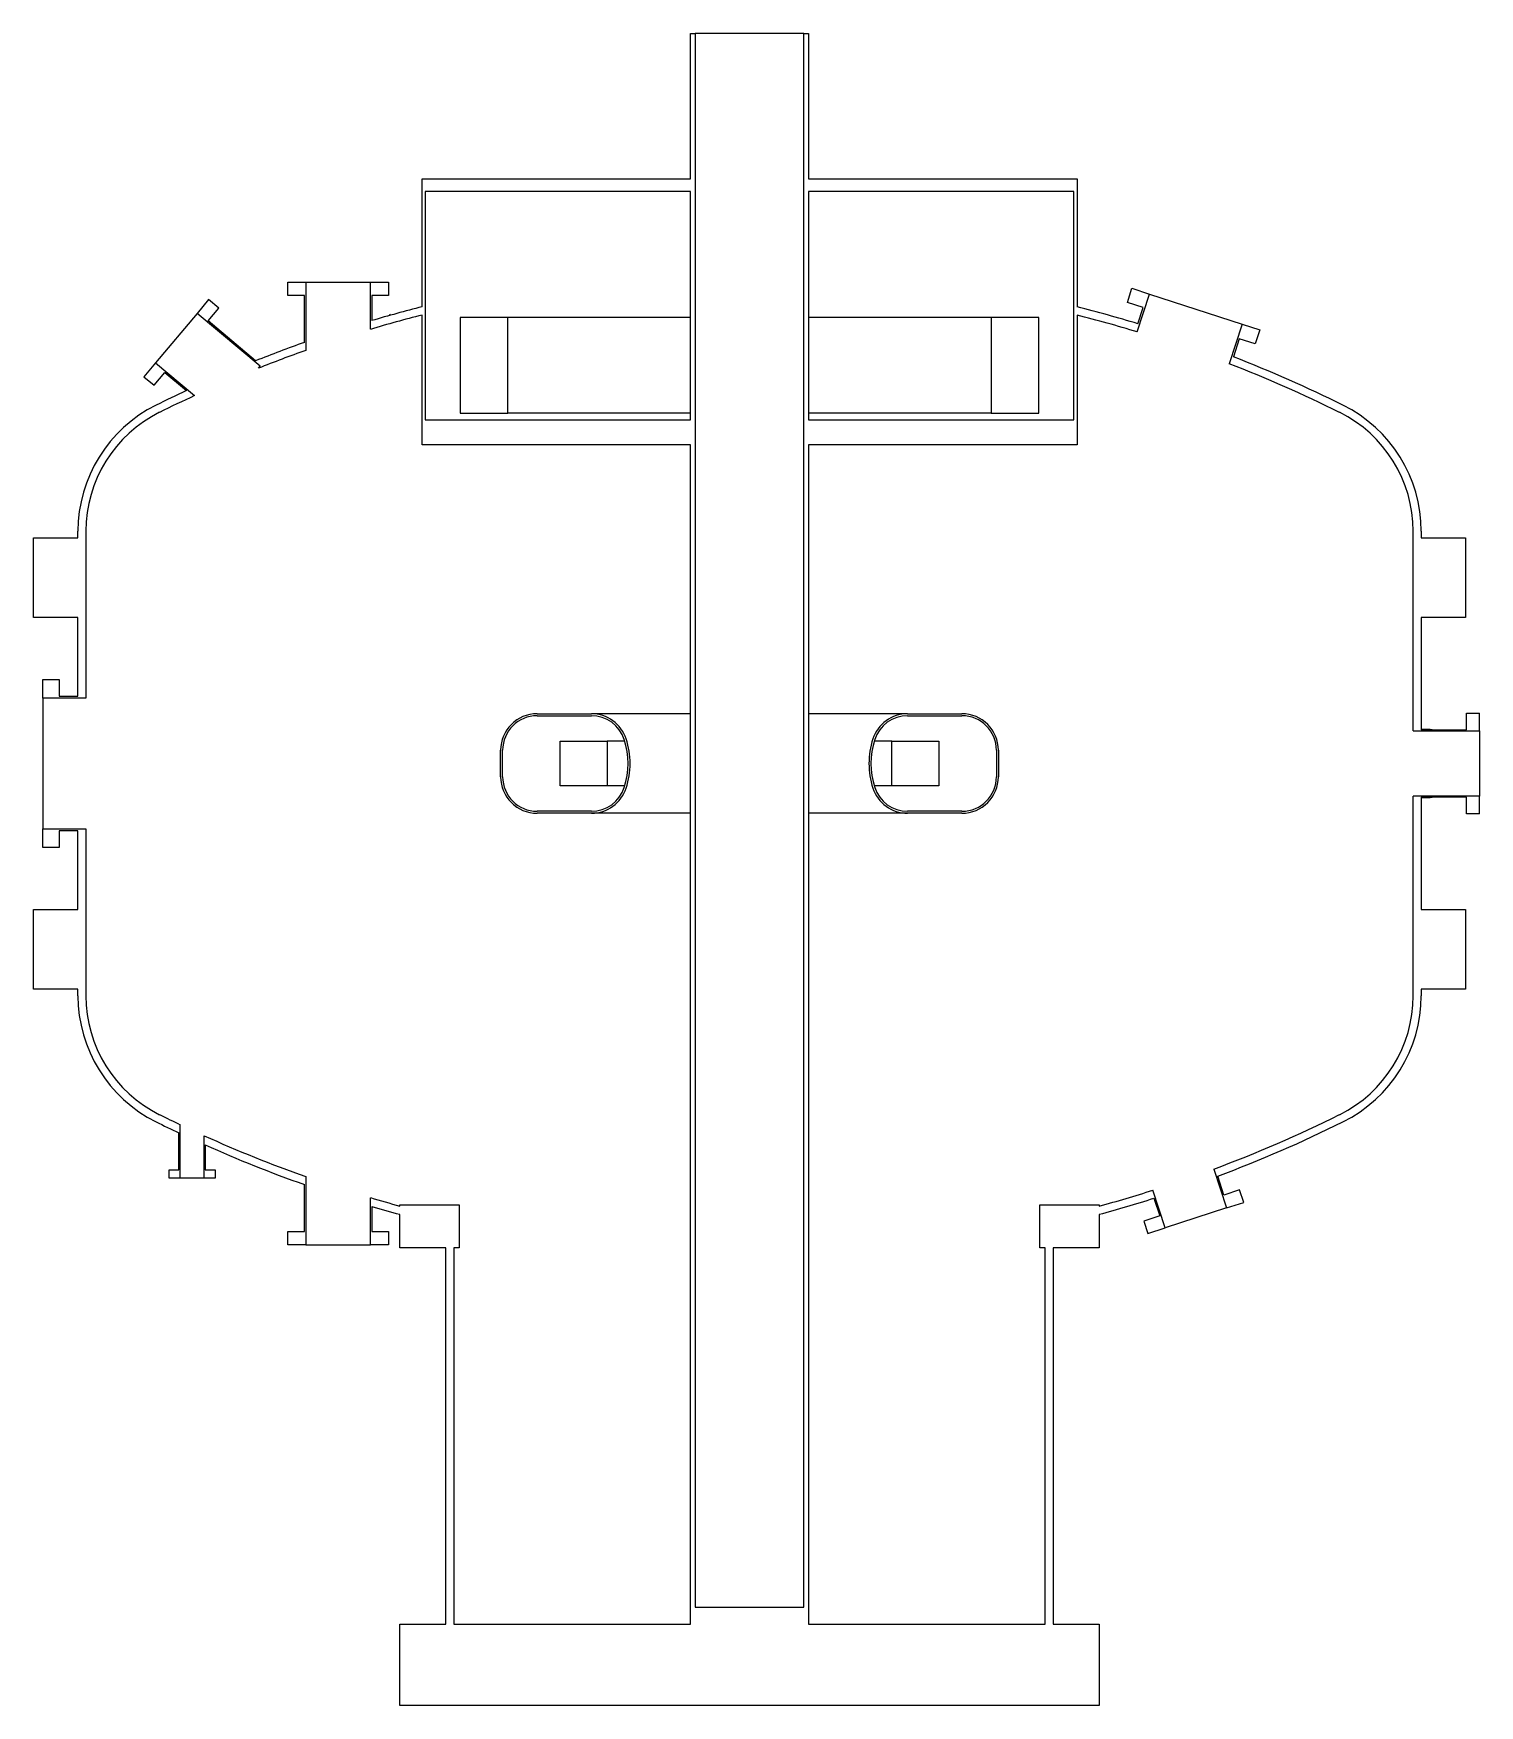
# Model space of a CAD drawing. Header units: millimetres. Extents: x -1079 to 1100, y -1419 to 1100.
import ezdxf

# ---------------------------------------------------------------- set-up
doc = ezdxf.new("R2010")
doc.units = ezdxf.units.MM
doc.layers.add('MAIN', color=7, linetype='Continuous')

msp = doc.modelspace()

# ---------------------------------------------------------------- linework, layer by layer
at = {"layer": 'MAIN', "color": 7, "linetype": 'Continuous'}
for p, q in [((-89.1, 1100), (-82, 1100)), ((-89.1, 881), (-89.1, 1100)), ((82, 1100), (-82, 1100)), ((-82, 1100), (-82, -1271)), ((82, 1100), (89.1, 1100)), ((82, -1271), (82, 1100)), ((89.1, 1100), (89.1, 881)), ((-493.5, 881), (-89.1, 881)), ((-493.5, 688.1), (-493.5, 881)), ((-488.5, 862), (-488.5, 518)), ((-89.1, 862), (-488.5, 862)), ((-89.1, 518), (-89.1, 862)), ((89.1, 881), (493.5, 881)), ((488.5, 862), (89.1, 862)), ((89.1, 862), (89.1, 518)), ((488.5, 518), (488.5, 862)), ((493.5, 881), (493.5, 688.1)), ((-695.8, 705.2), (-695.8, 725)), ((-695.8, 725), (-668.7, 725)), ((-668.7, 725), (-571.3, 725)), ((-668.7, 725), (-668.7, 622.4)), ((-571.3, 725), (-544.2, 725)), ((-571.3, 654.2), (-571.3, 725)), ((-544.2, 725), (-544.2, 705.2)), ((569.3, 694.7), (576.2, 716)), ((576.2, 716), (602.9, 707.4)), ((584.3, 650.3), (602.9, 707.4)), ((602.9, 707.4), (742.1, 662.1)), ((-815, 698.9), (-832.4, 678.2)), ((-815.9, 667), (-799.9, 686.2)), ((-799.9, 686.2), (-815, 698.9)), ((-670.8, 705.2), (-695.8, 705.2)), ((-670.8, 634.4), (-670.8, 705.2)), ((-569.2, 705.2), (-569.2, 667.4)), ((-544.2, 705.2), (-569.2, 705.2)), ((593.1, 687), (569.3, 694.7)), ((585.2, 662.6), (593.1, 687)), ((-832.4, 678.2), (-895.1, 603.6)), ((-737.5, 598.5), (-832.4, 678.2)), ((-744.2, 606.9), (-815.9, 667)), ((-493.5, 480), (-493.5, 675.7)), ((-436, 672), (-436, 528)), ((-364, 672), (-436, 672)), ((-89.1, 672), (-364, 672)), ((-364, 528), (-364, 672)), ((364, 672), (89.1, 672)), ((364, 672), (364, 528)), ((436, 672), (364, 672)), ((436, 528), (436, 672)), ((493.5, 675.7), (493.5, 480)), ((742.1, 662.1), (722.7, 602.4)), ((742.1, 662.1), (768.7, 653.5)), ((738, 639.9), (729.2, 612.8)), ((761.8, 632.2), (738, 639.9)), ((768.7, 653.5), (761.8, 632.2)), ((-895.1, 603.6), (-912.5, 582.8)), ((-912.5, 582.8), (-897.3, 570.1)), ((-897.3, 570.1), (-881.2, 589.2)), ((-895.1, 603.6), (-836.3, 554.3)), ((-881.2, 589.2), (-848.6, 561.8)), ((-740, 595.6), (-740.1, 595.5)), ((-740, 595.6), (-737.5, 598.5)), ((-488.5, 518), (-89.1, 518)), ((-436, 528), (-364, 528)), ((-89.1, 528), (-364, 528)), ((364, 528), (89.1, 528)), ((89.1, 518), (488.5, 518)), ((364, 528), (436, 528)), ((-89.1, 480), (-493.5, 480)), ((-89.1, -1297), (-89.1, 480)), ((493.5, 480), (89.1, 480)), ((89.1, 480), (89.1, -1297)), ((-1079, 340), (-1012, 340)), ((-1079, 220), (-1079, 340)), ((-1012, 340), (-1012, 350)), ((-1000, 350), (-1000, 98.6)), ((1000, 49.3), (1000, 350)), ((1012, 350), (1012, 340)), ((1012, 340), (1079, 340)), ((1079, 340), (1079, 220)), ((-1012, 220), (-1079, 220)), ((-1012, 101.6), (-1012, 220)), ((1012, 220), (1012, 50.8)), ((1079, 220), (1012, 220)), ((-1065, 126.5), (-1040.4, 126.5)), ((-1065, 98.6), (-1065, 126.5)), ((-1040.4, 126.5), (-1040.4, 101.6)), ((-1040.4, 101.6), (-1012, 101.6)), ((-1065, 98.6), (-1065, -98.6)), ((-1000, 98.6), (-1065, 98.6)), ((1080.2, 75.8), (1100, 75.8)), ((1080.2, 50.8), (1080.2, 75.8)), ((1100, 49.3), (1100, 75.8)), ((-320, 75), (-238.2, 75)), ((-320, 72), (-238.2, 72)), ((-89.1, 75), (-238.2, 75)), ((238.2, 75), (89.1, 75)), ((238.2, 75), (320, 75)), ((238.2, 72), (320, 72)), ((1025.4, 51), (1012, 51)), ((1012, 50.8), (1080.2, 50.8)), ((-285.4, 33.6), (-214.6, 33.6)), ((-285.4, -33.6), (-285.4, 33.6)), ((-187.9, 33.6), (-214.6, 33.6)), ((-214.6, 33.6), (-214.6, -33.6)), ((214.6, 33.6), (187.9, 33.6)), ((214.6, -33.6), (214.6, 33.6)), ((214.6, 33.6), (285.4, 33.6)), ((285.4, 33.6), (285.4, -33.6)), ((1000, 49.3), (1100, 49.3)), ((1100, 49.3), (1100, -49.3)), ((-375, -20), (-375, 20)), ((-372, -20), (-372, 20)), ((372, 20), (372, -20)), ((375, 20), (375, -20)), ((-214.6, -33.6), (-285.4, -33.6)), ((-187.9, -33.6), (-214.6, -33.6)), ((214.6, -33.6), (187.9, -33.6)), ((285.4, -33.6), (214.6, -33.6)), ((1100, -49.3), (1000, -49.3)), ((1000, -350), (1000, -49.3)), ((1100, -75.8), (1100, -49.3)), ((-238.2, -72), (-320, -72)), ((-238.2, -75), (-320, -75)), ((-89.1, -75), (-238.2, -75)), ((238.2, -75), (89.1, -75)), ((320, -72), (238.2, -72)), ((320, -75), (238.2, -75)), ((1080.2, -50.8), (1012, -50.8)), ((1012, -50.8), (1012, -220)), ((1012, -51), (1025.4, -51)), ((1080.2, -75.8), (1080.2, -50.8)), ((-1065, -126.5), (-1065, -98.6)), ((-1065, -98.6), (-1000, -98.6)), ((-1000, -98.6), (-1000, -350)), ((1100, -75.8), (1080.2, -75.8)), ((-1012, -101.6), (-1040.4, -101.6)), ((-1040.4, -101.6), (-1040.4, -126.5)), ((-1012, -220), (-1012, -101.6)), ((-1040.4, -126.5), (-1065, -126.5)), ((-1079, -220), (-1012, -220)), ((-1079, -340), (-1079, -220)), ((1012, -220), (1079, -220)), ((1079, -220), (1079, -340)), ((-1012, -340), (-1079, -340)), ((-1012, -350), (-1012, -340)), ((1079, -340), (1012, -340)), ((1012, -340), (1012, -350)), ((-858.2, -544.3), (-858.2, -625)), ((-857.8, -544.3), (-858.2, -544.3)), ((-857.7, -544.3), (-857.8, -544.3)), ((-859.8, -612.3), (-859.8, -556.6)), ((-821.8, -625), (-821.8, -560.9)), ((-820.2, -574.8), (-820.2, -612.3)), ((-874.6, -612.3), (-859.8, -612.3)), ((-874.6, -625), (-874.6, -612.3)), ((-858.2, -625), (-874.6, -625)), ((-821.8, -625), (-858.2, -625)), ((-805.4, -625), (-821.8, -625)), ((-820.2, -612.3), (-805.4, -612.3)), ((-805.4, -612.3), (-805.4, -625)), ((-668.7, -622.4), (-668.7, -725)), ((699.8, -611.1), (718.8, -669.7)), ((714.7, -650.2), (705.5, -621.8)), ((-670.8, -705.2), (-670.8, -634.4)), ((-571.3, -725), (-571.3, -654.2)), ((626.2, -699.8), (607.7, -643)), ((609.4, -655), (618.1, -681.6)), ((738.5, -642.5), (714.7, -650.2)), ((744.6, -661.3), (738.5, -642.5)), ((-569.2, -667.4), (-569.2, -705.2)), ((-527, -665), (-437.5, -665)), ((-527, -666.9), (-527, -665)), ((-527, -730), (-527, -679.3)), ((-437.5, -665), (-437.5, -730)), ((437.5, -730), (437.5, -665)), ((437.5, -665), (527, -665)), ((527, -665), (527, -666.9)), ((527, -679.3), (527, -730)), ((718.8, -669.7), (626.2, -699.8)), ((718.8, -669.7), (744.6, -661.3)), ((-695.8, -725), (-695.8, -705.2)), ((-695.8, -705.2), (-670.8, -705.2)), ((-569.2, -705.2), (-544.2, -705.2)), ((-544.2, -705.2), (-544.2, -725)), ((618.1, -681.6), (594.3, -689.4)), ((594.3, -689.4), (600.4, -708.2)), ((600.4, -708.2), (626.2, -699.8)), ((-668.7, -725), (-695.8, -725)), ((-668.7, -725), (-571.3, -725)), ((-544.2, -725), (-571.3, -725)), ((-457.5, -730), (-527, -730)), ((-457.5, -1297), (-457.5, -730)), ((-445.5, -730), (-445.5, -1297)), ((-437.5, -730), (-445.5, -730)), ((445.5, -730), (437.5, -730)), ((445.5, -1297), (445.5, -730)), ((527, -730), (457.5, -730)), ((457.5, -730), (457.5, -1297)), ((-82, -1271), (82, -1271)), ((-527, -1419.4), (-527, -1297)), ((-527, -1297), (-457.5, -1297)), ((-445.5, -1297), (-89.1, -1297)), ((89.1, -1297), (445.5, -1297)), ((457.5, -1297), (527, -1297)), ((527, -1297), (527, -1419.4)), ((527, -1419.4), (-527, -1419.4))]:
    msp.add_line(p, q, dxfattribs=at)
for centre, radius, start, end in [((0, -1262.5), 2012, 104.1983, 106.4335), ((0, -1262.5), 2012, 73.092, 75.8017), ((0, -1262.5), 2000, 104.2853, 106.5977), ((0, -1262.5), 2000, 73.0126, 75.7147), ((0, -1262.5), 2012, 109.4752, 111.7081), ((0, -1262.5), 2000, 109.533, 111.7145), ((0, -1262.5), 2012, 63.6122, 68.7503), ((0, -1262.5), 2000, 63.6122, 68.8168), ((0, -1262.5), 2012, 114.9464, 116.3878), ((0, -1262.5), 2000, 114.7191, 116.3878), ((-800, 350), 212, 116.3878, 180), ((-800, 350), 200, 116.3878, 180), ((800, 350), 200, 0, 63.6122), ((800, 350), 212, 0, 63.6122), ((-320, 20), 55, 90, 180), ((-320, 20), 52, 90, 180), ((-238.2, 20), 55, 17.9202, 90), ((-238.2, 20), 52, 17.9202, 90), ((238.2, 20), 55, 90, 162.0798), ((238.2, 20), 52, 90, 162.0798), ((320, 20), 55, 0, 90), ((320, 20), 52, 0, 90), ((-300, 0), 117, 342.0798, 17.9202), ((-300, 0), 120, 342.0798, 17.9202), ((300, 0), 120, 162.0798, 197.9202), ((300, 0), 117, 162.0798, 197.9202), ((-320, -20), 55, 180, 270), ((-320, -20), 52, 180, 270), ((320, -20), 55, 270, 0), ((320, -20), 52, 270, 0), ((-238.2, -20), 52, 270, 342.0798), ((-238.2, -20), 55, 270, 342.0798), ((238.2, -20), 55, 197.9202, 270), ((238.2, -20), 52, 197.9202, 270), ((-800, -350), 212, 180, 243.6122), ((-800, -350), 200, 180, 243.6122), ((800, -350), 200, 296.3878, 0), ((800, -350), 212, 296.3878, 360), ((0, 1262.5), 2012, 243.6122, 244.703), ((0, 1262.5), 2000, 243.6122, 244.6035), ((0, 1262.5), 2000, 290.4804, 296.3878), ((0, 1262.5), 2012, 290.5255, 296.3878), ((0, 1262.5), 2000, 245.7402, 250.467), ((0, 1262.5), 2012, 245.9409, 250.5248), ((0, 1262.5), 2000, 253.4023, 254.7222), ((0, 1262.5), 2000, 285.2778, 287.6894), ((0, 1262.5), 2012, 285.1845, 287.6314), ((0, 1262.5), 2012, 253.5665, 254.8155)]:
    msp.add_arc(centre, radius, start, end, dxfattribs=at)
for centre, major_axis, ratio, start_param, end_param in [((-600, 628.1), (58, 48.8), 0.541675, 6.237004, 6.283185), ((1025.4, 0), (0, -51), 0.707107, 3.053002, 3.142133), ((1025.4, 0), (0, -51), 0.707107, 0, 0.08859), ((1025.4, 0), (0, -51), 0.707107, 6.282645, 6.283185)]:
    msp.add_ellipse(centre, major_axis=major_axis, ratio=ratio, start_param=start_param, end_param=end_param, dxfattribs=at)

doc.saveas('drawing.dxf')
